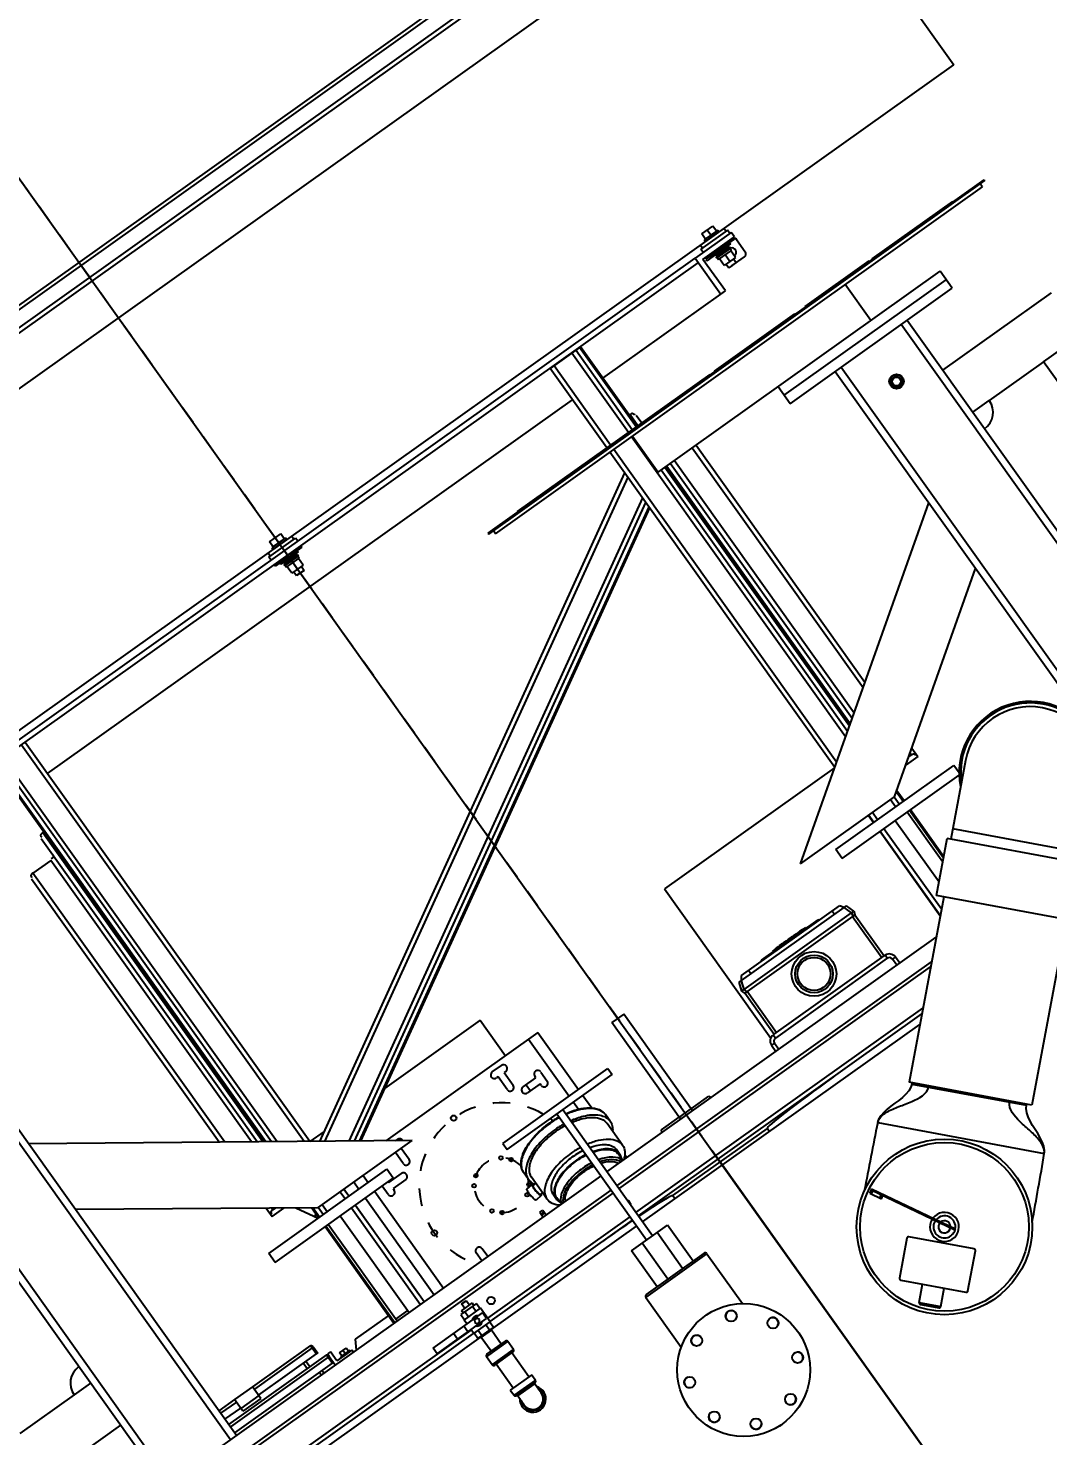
# Model space of a CAD drawing. Header units: feet. Extents: x 2321988 to 2329858, y 6722724 to 6730499.
# Drawn here: x 2326083.97 to 2326089.74, y 6726899.96 to 6726907.93 of the extents above; entities that cross this region are included whole.
import ezdxf

# ---------------------------------------------------------------- set-up
doc = ezdxf.new("R2010")
doc.units = ezdxf.units.FT
doc.header["$MEASUREMENT"] = 0
doc.header["$PDSIZE"] = 5
doc.linetypes.add('Midpoint Site Plan$0$CENTER', pattern=[2, 1.25, -0.25, 0.25, -0.25])
doc.linetypes.add('Midpoint Site Plan$0$HIDDEN', pattern=[0.375, 0.25, -0.125])
doc.layers.add('BESS Dimensions', color=3, linetype='Continuous')
doc.layers.add('C-BESS-EQUIPMENT', color=255, linetype='Continuous')
doc.styles.add('TG_DIMS', font='arial.ttf')
doc.dimstyles.new('TG-PROPOSED-ANNO', dxfattribs={"dimtxt": 0.1, "dimasz": 0.1, "dimexe": 0.05, "dimexo": 0.05, "dimgap": 0.02, "dimtad": 0, "dimtih": 1, "dimtoh": 1, "dimdsep": 46, "dimtxsty": 'TG_DIMS', "dimcen": 0, "dimclrd": 256, "dimclre": 256, "dimclrt": 256, "dimaunit": 1, "dimadec": 6, "dimazin": 2, "dimtfac": 1, "dimtofl": 0, "dimtmove": 1, "dimatfit": 3, "dimfxl": 1, "dimtolj": 1, "dimtzin": 0, "dimarcsym": 0})

# ---------------------------------------------------------------- blocks, each defined once
blk = doc.blocks.new('Midpoint Site Plan$0$A$Cc1a3344c')
at = {"linetype": 'Continuous'}
for p, q in [((-4413.2, -1425.6), (-4413.2, 1425.6)), ((-4413.2, 1425.6), (-3822.5, 1425.6)), ((-4387.8, -1425.6), (-4387.8, 1425.6)), ((-4380.5, -1425.6), (-4380.5, 1425.6)), ((-4302.4, -1425.6), (-4302.4, 1425.6)), ((-3822.5, -1425.6), (-3822.5, 1425.6)), ((-3630.5, 303.5), (-3630.5, 1353.5)), ((-3630.5, 1353.5), (-3628.5, 1353.5)), ((-3630.5, 1348.5), (-3628.5, 1348.5)), ((-3628.5, 303.5), (-3628.5, 1353.5)), ((-3622.2, 1343.5), (-3628.5, 1343.5)), ((-3622.2, 313.5), (-3622.2, 1343.5)), ((-3404.4, 1104.7), (-3404.4, 1334.7)), ((-3315.5, 1254.7), (-3315.5, 1334.7)), ((-3631.5, 1116.8), (-3631.5, 1287.5)), ((-3630.5, 1287.5), (-3631.5, 1287.5)), ((-3630.5, 1285.6), (-3631.5, 1285.6)), ((-3630.5, 1269.8), (-3631.5, 1269.8)), ((-3315.5, 1254.7), (-3315.5, 1139.7)), ((-2824.4, 1254.7), (-3315.5, 1254.7)), ((-3630.5, 1229), (-3631.5, 1229)), ((-3546, 603.5), (-3546, 1200)), ((-3510, 1200), (-3546, 1200)), ((-3528, 857), (-3528, 1200)), ((-3510, 857), (-3510, 1200)), ((-3630.5, 1189), (-3631.5, 1189)), ((-3630.5, 1188.1), (-3631.5, 1188.1)), ((-3630.5, 1178), (-3631.5, 1178)), ((-3630.5, 1173.8), (-3631.5, 1173.8)), ((-3630.5, 1155.9), (-3631.5, 1155.9)), ((-3630.5, 1116.8), (-3631.5, 1116.8)), ((-3315.5, 1104.7), (-3315.5, 1139.7)), ((-3631.5, 975.1), (-3631.5, 1110.9)), ((-3630.5, 1110.9), (-3631.5, 1110.9)), ((-2669.5, 1104.7), (-3510, 1104.7)), ((-3630.5, 1081), (-3631.5, 1081)), ((-2669.5, 1092), (-3510, 1092)), ((-3546, 1053.5), (-3622.2, 1053.5)), ((-3630.5, 980.7), (-3631.5, 980.7)), ((-3630.5, 979.1), (-3631.5, 979.1)), ((-3630.5, 975.1), (-3631.5, 975.1)), ((-3631.5, 783.4), (-3631.5, 953.6)), ((-3630.5, 953.6), (-3631.5, 953.6)), ((-2634.5, 965), (-3510, 965)), ((-2634.5, 952.3), (-3510, 952.3)), ((-2853.6, 411), (-3232.6, 952.3)), ((-2853.6, 610.3), (-3093.1, 952.3)), ((-3836.8, 902.7), (-3836.8, 926.2)), ((-3826.3, 926.2), (-3836.8, 926.2)), ((-3826.3, 928.9), (-3826.3, 899.9)), ((-3826.3, 928.9), (-3823.2, 928.9)), ((-3823.2, 928.9), (-3823.2, 899.9)), ((-3823.2, 922.3), (-3822.5, 922.3)), ((-3816.2, 939.4), (-3822.5, 939.4)), ((-3816.2, 942.7), (-3816.2, 886.2)), ((-3809.5, 942.7), (-3816.2, 942.7)), ((-3809.5, 945.6), (-3809.5, 869.4)), ((-3800, 945.6), (-3809.5, 945.6)), ((-3800, 878.9), (-3800, 945.6)), ((-3797.2, 942.7), (-3800, 942.7)), ((-3797.2, 946.2), (-3797.2, 944.7)), ((-3797.2, 946.2), (-3794.2, 946.2)), ((-3797.2, 942.7), (-3797.2, 886.2)), ((-3797.2, 922.3), (-3797.1, 922.3)), ((-3797.1, 932.9), (-3797.1, 895.9)), ((-3797.1, 932.9), (-3794.1, 932.9)), ((-3794.2, 946.2), (-3794.2, 945.6)), ((-3794.1, 932.9), (-3794.1, 895.9)), ((-3794.1, 922.3), (-3791.2, 922.3)), ((-3768, 945.6), (-3794, 945.6)), ((-3791.2, 928.9), (-3791.2, 899.9)), ((-3791.2, 928.9), (-3788.2, 928.9)), ((-3788.2, 928.9), (-3788.2, 899.9)), ((-3788.2, 927.9), (-3784.2, 927.9)), ((-3784.2, 900.9), (-3784.2, 927.9)), ((-3770.2, 926.4), (-3784.2, 926.4)), ((-3770.2, 926.4), (-3770.2, 902.4)), ((-3770.2, 922.3), (-3762.3, 922.3)), ((-3762.3, 922.3), (-3762.3, 906.5)), ((-3762, 913.6), (-3762, 939.6)), ((-3826.3, 914.4), (-3836.8, 914.4)), ((-3826.3, 902.7), (-3836.8, 902.7)), ((-3826.3, 899.9), (-3823.2, 899.9)), ((-3823.2, 906.5), (-3822.5, 906.5)), ((-3797.2, 906.5), (-3797.1, 906.5)), ((-3794.1, 906.5), (-3791.2, 906.5)), ((-3791.2, 899.9), (-3788.2, 899.9)), ((-3788.2, 900.9), (-3784.2, 900.9)), ((-3770.2, 914.4), (-3784.2, 914.4)), ((-3770.2, 902.4), (-3784.2, 902.4)), ((-3770.2, 906.5), (-3762.3, 906.5)), ((-3630.5, 902.9), (-3631.5, 902.9)), ((-3816.2, 889.4), (-3822.5, 889.4)), ((-3809.5, 886.2), (-3816.2, 886.2)), ((-3797.2, 886.2), (-3800, 886.2)), ((-3733.3, 878.9), (-3800, 878.9)), ((-3797.2, 886.2), (-3797.2, 882.7)), ((-3797.2, 882.7), (-3794.2, 882.7)), ((-3797.1, 895.9), (-3794.1, 895.9)), ((-3794.2, 895.9), (-3794.2, 882.7)), ((-3733.3, 869.4), (-3733.3, 878.9)), ((-3809.5, 869.4), (-3733.3, 869.4)), ((-3809.5, -869), (-3809.5, 869)), ((-3809.5, 869), (-3733.3, 869)), ((-3800, -869), (-3800, 869)), ((-3733.3, 619.4), (-3733.3, 869)), ((-3630.5, 867.6), (-3631.5, 867.6)), ((-3510, 857), (-3546, 857)), ((-3630.5, 831.5), (-3631.5, 831.5)), ((-2587, 817.6), (-2750.5, 659.8)), ((-2569.9, 809.1), (-2742.6, 642.4)), ((-3630.5, 783.4), (-3631.5, 783.4)), ((-3631.5, 366.5), (-3631.5, 773.8)), ((-3630.5, 773.8), (-3631.5, 773.8)), ((-3630.5, 747.5), (-3631.5, 747.5)), ((-2833.8, 746.1), (-2738, 646.8)), ((-2500.5, 737.2), (-2673.1, 570.4)), ((-2509.4, 728.5), (-2283.6, 494.8)), ((-2838.6, 475), (-2838.6, 725)), ((-2822.8, 725), (-2838.6, 725)), ((-2819.5, 475), (-2819.5, 722.6)), ((-3546, 683.4), (-3044.3, 683.4)), ((-2904.8, 683.4), (-2887, 683.4)), ((-2887, 683.4), (-2887, 658.1)), ((-3546, 675.4), (-3038.7, 675.4)), ((-2899.2, 675.4), (-2895.7, 675.4)), ((-2895.7, 670.4), (-2895.7, 675.4)), ((-3630.5, 647.2), (-3631.5, 647.2)), ((-3630.5, 645.6), (-3631.5, 645.6)), ((-3630.5, 644.3), (-3631.5, 644.3)), ((-3546, 637.4), (-3012.1, 637.4)), ((-2673.1, 570.4), (-2742.6, 642.4)), ((-3799.5, 619.4), (-3799.5, 555.4)), ((-3631.5, 619.4), (-3799.5, 619.4)), ((-3631.5, 617.4), (-3799.5, 617.4)), ((-3631.5, 609.4), (-3799.5, 609.4)), ((-3655, 619.4), (-3655, 621.4)), ((-3655, 621.4), (-3631.5, 621.4)), ((-3648, 629.4), (-3631.5, 629.4)), ((-3630.5, 619.9), (-3631.5, 619.9)), ((-3546, 629.4), (-3006.5, 629.4)), ((-3546, 621.4), (-3000.9, 621.4)), ((-2999.5, 619.4), (-3546, 619.4)), ((-2998.1, 617.4), (-3546, 617.4)), ((-2992.5, 609.4), (-3546, 609.4)), ((-2838.6, 619.4), (-2859.9, 619.4)), ((-2838.6, 617.4), (-2858.5, 617.4)), ((-2853.6, 411), (-2853.6, 610.3)), ((-2838.6, 609.4), (-2853.6, 609.4)), ((-2720.4, 619.4), (-2819.5, 619.4)), ((-2718.5, 617.4), (-2819.5, 617.4)), ((-2713.9, 612.7), (-2819.5, 612.7)), ((-3631.5, 601.4), (-3799.5, 601.4)), ((-3622.2, 603.5), (-3546, 603.5)), ((-2986.9, 601.4), (-3622.2, 601.4)), ((-2838.6, 601.4), (-2853.6, 601.4)), ((-2689.4, 587.3), (-2819.5, 587.3)), ((-3631.5, 563.4), (-3799.5, 563.4)), ((-3630.5, 574.6), (-3631.5, 574.6)), ((-2960.3, 563.4), (-3622.2, 563.4)), ((-2838.6, 563.4), (-2853.6, 563.4)), ((-2649.1, 563.4), (-2819.5, 563.4)), ((-2664.2, 579.1), (-2438.4, 345.3)), ((-3631.5, 555.4), (-3799.5, 555.4)), ((-3733.3, -555.4), (-3733.3, 555.4)), ((-2954.7, 555.4), (-3622.2, 555.4)), ((-3578.5, 555.4), (-2945.1, -541.7)), ((-3569.2, 555.4), (-2940, -534.5)), ((-3525.4, 555.4), (-2916, -500.1)), ((-3516.1, 555.4), (-2910.9, -492.9)), ((-3506.9, 555.4), (-2905.8, -485.7)), ((-3504.6, 555.4), (-2904.6, -483.9)), ((-2954.5, 555), (-2954.5, 195)), ((-2838.6, 555.4), (-2853.6, 555.4)), ((-2853.6, 555), (-2838.6, 555)), ((-2641.3, 555.4), (-2819.5, 555.4)), ((-2819.5, 555), (-2641, 555)), ((-3630.5, 526.5), (-3631.5, 526.5)), ((-2615, -168.7), (-2615, 528.1)), ((-3630.5, 498.9), (-3631.5, 498.9)), ((-2585, -168.7), (-2585, 497)), ((-2579, -168.7), (-2579, 490.8)), ((-2283.6, 494.8), (-2438.4, 345.3)), ((-2433.3, 347), (-2288.8, 486.6)), ((-2288.8, 486.6), (-2290.4, 488.2)), ((-3630.5, 474), (-3631.5, 474)), ((-2819.5, 475), (-2838.6, 475)), ((-2413.2, 260.6), (-2203.1, 463.4)), ((-2310, 466.2), (-2311.6, 467.8)), ((-3630.5, 458.2), (-3631.5, 458.2)), ((-2733.7, 438.5), (-2748.7, 433.5)), ((-2733.7, 201.5), (-2733.7, 438.5)), ((-2733.7, 438.5), (-2727.6, 436.5)), ((-2640.7, 438.4), (-2640.7, 436.4)), ((-2634.3, 438.4), (-2640.7, 438.4)), ((-2634.3, 438.4), (-2634.3, 201.6)), ((-2628, 444.8), (-2628, 451.1)), ((-2615, 451.1), (-2628, 451.1)), ((-2615, 444.8), (-2628, 444.8)), ((-2528.5, -168.7), (-2528.5, 438.5)), ((-3630.5, 417.4), (-3631.5, 417.4)), ((-2748.7, 428.5), (-2755.7, 423.5)), ((-2755.7, 216.5), (-2755.7, 423.5)), ((-2733.7, 433.8), (-2748.7, 428.8)), ((-2748.7, 206.5), (-2748.7, 433.5)), ((-2733.7, 433.8), (-2727.6, 431.8)), ((-2727.7, 436.5), (-2640.7, 436.5)), ((-2727.7, 431.5), (-2727.7, 208.5)), ((-2727.7, 431.5), (-2640.7, 431.5)), ((-2640.7, 203.6), (-2640.7, 436.4)), ((-2521.5, -168.7), (-2521.5, 431.3)), ((-2508.8, -168.7), (-2508.8, 418.1)), ((-2748.7, 408.5), (-2755.7, 408.5)), ((-3630.5, 380.8), (-3631.5, 380.8)), ((-3630.5, 377.4), (-3631.5, 377.4)), ((-3630.5, 376.5), (-3631.5, 376.5)), ((-3630.5, 366.5), (-3631.5, 366.5)), ((-2755.7, 381.5), (-2757.2, 380)), ((-2757.2, 260), (-2757.2, 380)), ((-2412.2, 367.5), (-2413.8, 369.1)), ((-2759.7, 342.9), (-2759.7, 349.1)), ((-2758.7, 349.1), (-2759.7, 349.1)), ((-2758.7, 348.1), (-2759.7, 348.1)), ((-2758.7, 345.4), (-2759.7, 345.4)), ((-2758.7, 342.9), (-2759.7, 342.9)), ((-2759.7, 342.2), (-2759.7, 342.8)), ((-2758.7, 342.8), (-2759.7, 342.8)), ((-2758.7, 342.2), (-2759.7, 342.2)), ((-2759.7, 338.3), (-2759.7, 340.9)), ((-2758.7, 340.9), (-2759.7, 340.9)), ((-2758.7, 285), (-2758.7, 355)), ((-2757.2, 355), (-2758.7, 355)), ((-2434.9, 348.7), (-2433.3, 347)), ((-2758.7, 338.3), (-2759.7, 338.3)), ((-2759.7, 329.6), (-2759.7, 336.2)), ((-2758.7, 336.2), (-2759.7, 336.2)), ((-2758.7, 329.7), (-2759.7, 329.7)), ((-2758.7, 329.6), (-2759.7, 329.6)), ((-2759.7, 317.2), (-2759.7, 328.1)), ((-2758.7, 328.1), (-2759.7, 328.1)), ((-2758.7, 324.8), (-2759.7, 324.8)), ((-2758.7, 322.6), (-2759.7, 322.6)), ((-2758.7, 320.3), (-2759.7, 320.3)), ((-2758.7, 317.2), (-2759.7, 317.2)), ((-3630.5, 308.5), (-3628.5, 308.5)), ((-3630.5, 303.5), (-3628.5, 303.5)), ((-3622.2, 313.5), (-3628.5, 313.5)), ((-2759.7, 308.5), (-2759.7, 315.1)), ((-2758.7, 315.1), (-2759.7, 315.1)), ((-2758.7, 308.6), (-2759.7, 308.6)), ((-2758.7, 308.5), (-2759.7, 308.5)), ((-2759.7, 299.2), (-2759.7, 307)), ((-2758.7, 307), (-2759.7, 307)), ((-2758.7, 304.1), (-2759.7, 304.1)), ((-2758.7, 301), (-2759.7, 301)), ((-2758.7, 299.2), (-2759.7, 299.2)), ((-2759.7, 290.9), (-2759.7, 297.8)), ((-2758.7, 297.8), (-2759.7, 297.8)), ((-2758.7, 296.7), (-2759.7, 296.7)), ((-2758.7, 294.1), (-2759.7, 294.1)), ((-2758.7, 291.6), (-2759.7, 291.6)), ((-2758.7, 291.5), (-2759.7, 291.5)), ((-2758.7, 290.9), (-2759.7, 290.9)), ((-2757.2, 285), (-2758.7, 285)), ((-2139.5, 269.5), (-2221.6, 190.3)), ((-2086.7, 219), (-2135.3, 269.4)), ((-2755.7, 258.5), (-2757.2, 260)), ((-2326.2, 185.8), (-2186.2, 263.3)), ((-2325.2, 184), (-2185.3, 261.6)), ((-2190.1, 258.9), (-2191.1, 260.7)), ((-2185.3, 261.6), (-2186.2, 263.3)), ((-2748.7, 231.5), (-2755.7, 231.5)), ((-2954.5, 195), (-2638.7, 195)), ((-2748.7, 211.5), (-2755.7, 216.5)), ((-2733.7, 206.2), (-2748.7, 211.2)), ((-2733.7, 201.5), (-2748.7, 206.5)), ((-2727.6, 208.2), (-2733.7, 206.2)), ((-2727.6, 203.5), (-2733.7, 201.5)), ((-2640.7, 208.5), (-2727.7, 208.5)), ((-2640.7, 203.5), (-2727.7, 203.5)), ((-2640.7, 203.6), (-2640.7, 201.6)), ((-2634.3, 201.6), (-2640.7, 201.6)), ((-2628, 195.2), (-2628, 188.9)), ((-2628, 195.2), (-2615, 195.2)), ((-2302.6, 189.7), (-2305.5, 194.9)), ((-2168.8, 135.6), (-2086.8, 214.8)), ((-2628, 188.9), (-2615, 188.9)), ((-2325.2, 184), (-2326.2, 185.8)), ((-2321.9, 179), (-2324.8, 184.3)), ((-2319.2, 180.5), (-2322.2, 185.7)), ((-2321.9, 179), (-2302.6, 189.7)), ((-2314.3, 190), (-2315.3, 191.8)), ((-2305.2, 188.2), (-2308.2, 193.5)), ((-2221.6, 186), (-2173, 135.7)), ((-2091.9, 165.4), (-2114.1, 188.4)), ((-2119.2, 139), (-2141.4, 162)), ((-2119.2, 139), (-2091.9, 165.4)), ((-2115, 138.9), (-2091.9, 161.1)), ((-2515.5, -100), (-2515.5, 100)), ((-2515.5, 100), (-2508.8, 100)), ((-2619.2, 50), (-2615, 52.4)), ((-2619.2, 12.7), (-2619.2, 50)), ((-3822.5, 25), (-3816.2, 25)), ((-3816.2, -28.2), (-3816.2, 28.2)), ((-3809.5, 28.2), (-3816.2, 28.2)), ((-3797.2, 28.2), (-3800, 28.2)), ((-3797.2, 28.2), (-3797.2, -28.2)), ((-3836.8, -11.8), (-3836.8, 11.8)), ((-3826.3, 11.8), (-3836.8, 11.8)), ((-3826.3, 0), (-3836.8, 0)), ((-3826.3, 14.5), (-3826.3, -14.5)), ((-3826.3, 14.5), (-3823.2, 14.5)), ((-3823.2, 14.5), (-3823.2, -14.5)), ((-3823.2, 7.9), (-3822.5, 7.9)), ((-3797.2, 7.9), (-3797.1, 7.9)), ((-3797.1, 18.5), (-3797.1, -18.5)), ((-3797.1, 18.5), (-3794.1, 18.5)), ((-3794.1, 18.5), (-3794.1, -18.5)), ((-3794.1, 7.9), (-3791.2, 7.9)), ((-3791.2, 14.5), (-3791.2, -14.5)), ((-3791.2, 14.5), (-3788.2, 14.5)), ((-3788.2, 14.5), (-3788.2, -14.5)), ((-3788.2, 13.5), (-3784.2, 13.5)), ((-3784.2, -13.5), (-3784.2, 13.5)), ((-3770.2, 12), (-3784.2, 12)), ((-3770.2, 0), (-3784.2, 0)), ((-3770.2, 12), (-3770.2, -12)), ((-3770.2, 7.9), (-3762.3, 7.9)), ((-3762.3, 7.9), (-3762.3, -7.9)), ((-2819.5, 12.7), (-2819.5, -12.7)), ((-2615, 12.7), (-2819.5, 12.7)), ((-2619.5, 12.7), (-2619.5, -12.7)), ((-1039.5, 0), (-2508.8, 0)), ((-3826.3, -11.8), (-3836.8, -11.8)), ((-3826.3, -14.5), (-3823.2, -14.5)), ((-3823.2, -7.9), (-3822.5, -7.9)), ((-3797.2, -7.9), (-3797.1, -7.9)), ((-3797.1, -18.5), (-3794.1, -18.5)), ((-3794.1, -7.9), (-3791.2, -7.9)), ((-3791.2, -14.5), (-3788.2, -14.5)), ((-3788.2, -13.5), (-3784.2, -13.5)), ((-3770.2, -12), (-3784.2, -12)), ((-3770.2, -7.9), (-3762.3, -7.9)), ((-2615, -12.7), (-2819.5, -12.7)), ((-2619.2, -50), (-2619.2, -12.7)), ((-3822.5, -25), (-3816.2, -25)), ((-3809.5, -28.2), (-3816.2, -28.2)), ((-3797.2, -28.2), (-3800, -28.2)), ((-2758.8, -286.1), (-2758.8, -63.9)), ((-2758.8, -63.9), (-2746.1, -63.9)), ((-2746.1, -286.1), (-2746.1, -63.9)), ((-2615, -52.4), (-2619.2, -50)), ((-2682.7, -113.5), (-2696.6, -113.5)), ((-2636.8, -120), (-2682.7, -120)), ((-2515.5, -100), (-2508.8, -100)), ((-2403.2, -113.7), (-2403.2, -236.3)), ((-2399.8, -239.8), (-2399.8, -110.2)), ((-2399.8, -110.2), (-2294.2, -110.2)), ((-2879.5, -126.1), (-2879.5, -448.1)), ((-2879.5, -126.1), (-2758.8, -126.1)), ((-2746.1, -126.1), (-2719.7, -126.1)), ((-2628.2, -133), (-2636.8, -133)), ((-2615, -135), (-2628.2, -135)), ((-2621.5, -126.1), (-2615, -126.1)), ((-2479.4, -213.1), (-2479.4, -136.9)), ((-2403.2, -136.9), (-2479.4, -136.9)), ((-2879.5, -145.8), (-2758.8, -145.8)), ((-2821.2, -161.7), (-2801.9, -161.7)), ((-2746.1, -145.8), (-2731.2, -145.8)), ((-2479.4, -168.7), (-2746.1, -168.7)), ((-2403.2, -159.2), (-2479.4, -159.2)), ((-2817.9, -174.3), (-2821.2, -174.3)), ((-2817.9, -201.3), (-2817.9, -174.3)), ((-2805.2, -174.3), (-2805.2, -201.3)), ((-2801.9, -174.3), (-2805.2, -174.3)), ((-2479.4, -181.3), (-2746.1, -181.3)), ((-2615, -1240), (-2615, -181.3)), ((-2585, -1210), (-2585, -181.3)), ((-2579, -1210), (-2579, -181.3)), ((-2528.5, -482.5), (-2528.5, -181.3)), ((-2521.5, -482.5), (-2521.5, -181.3)), ((-2508.8, -489.6), (-2508.8, -181.3)), ((-2403.2, -190.8), (-2479.4, -190.8)), ((-2085.5, -175), (-2085, -175)), ((-2085.5, -175.1), (-2085, -175.1)), ((-2085.5, -175.4), (-2085, -175.4)), ((-2085.5, -175.9), (-2085, -175.9)), ((-2085.5, -176.4), (-2085, -176.4)), ((-2085.5, -177), (-2085, -177)), ((-2085.5, -178.1), (-2085.5, -179.9)), ((-2085.5, -178.1), (-2085, -178.1)), ((-2085.5, -178.8), (-2085, -178.8)), ((-2085.5, -179.2), (-2085, -179.2)), ((-2085.5, -179.8), (-2085, -179.8)), ((-2085.5, -179.9), (-2085, -179.9)), ((-2085, -175), (-2085, -179.9)), ((-2954.5, -195), (-2954.5, -397.3)), ((-2954.5, -195), (-2879.5, -195)), ((-2869.9, -229.7), (-2869.9, -210.3)), ((-2857.2, -210.3), (-2857.2, -213.7)), ((-2857.2, -213.7), (-2830.2, -213.7)), ((-2817.9, -195), (-2805.2, -195)), ((-2403.2, -213.1), (-2479.4, -213.1)), ((-2857.2, -226.3), (-2857.2, -229.7)), ((-2830.2, -226.3), (-2857.2, -226.3)), ((-2399.8, -239.8), (-2294.2, -239.8)), ((-2615, -265), (-2628.2, -265)), ((-2758.8, -286.1), (-2746.1, -286.1)), ((-2682.7, -286.5), (-2696.6, -286.5)), ((-2636.8, -280), (-2682.7, -280)), ((-2672, -286.8), (-2671, -298.6)), ((-2670.1, -280), (-2669.6, -286.6)), ((-2650.1, -280), (-2649.6, -284.8)), ((-2647.1, -284.6), (-2646.1, -296.4)), ((-2628.2, -267), (-2636.8, -267)), ((-2625.1, -303.2), (-2625.1, -296.8)), ((-2625.1, -296.8), (-2615, -296.8)), ((-2625.1, -303.2), (-2615, -303.2)), ((-2621.2, -303.2), (-2621.2, -296.8)), ((-2619.1, -303.2), (-2619.1, -296.8)), ((-2853.6, -411), (-3232.6, -952.3)), ((-2853.6, -610.3), (-2853.6, -411)), ((-2869.9, -434.3), (-2869.9, -430.3)), ((-2853.6, -433.7), (-2830.2, -433.7)), ((-2615, -420.7), (-2631.6, -420.7)), ((-2615, -433.3), (-2631.6, -433.3)), ((-2830.2, -446.3), (-2853.6, -446.3)), ((-2817.9, -485.7), (-2817.9, -458.7)), ((-2805.2, -458.7), (-2805.2, -485.7)), ((-2838.6, -725), (-2838.6, -475)), ((-2819.5, -475), (-2838.6, -475)), ((-2819.5, -725), (-2819.5, -475)), ((-2560.8, -483.5), (-2560.8, -516.5)), ((-2560.8, -483.5), (-2549.7, -483.5)), ((-2549.7, -517.5), (-2549.7, -482.5)), ((-2520.9, -482.5), (-2549.7, -482.5)), ((-2541.3, -589), (-2541.3, -484.1)), ((-2529.3, -484.1), (-2541.3, -484.1)), ((-2529.3, -589), (-2529.3, -484.1)), ((-2520.9, -517.5), (-2520.9, -482.5)), ((-2509.8, -483.5), (-2520.9, -483.5)), ((-2509.8, -516.5), (-2509.8, -483.5)), ((-2478.7, -519.6), (-2478.7, -480.4)), ((-2475.7, -522.6), (-2475.7, -477.4)), ((-2458.7, -477.4), (-2475.7, -477.4)), ((-2458.7, -522.6), (-2458.7, -477.4)), ((-2455.7, -519.6), (-2455.7, -480.4)), ((-2405, -483.3), (-2455.7, -483.3)), ((-2405, -477.4), (-2405, -522.6)), ((-2405, -477.4), (-2394, -477.4)), ((-2394, -477.4), (-2394, -522.6)), ((-2391, -480.4), (-2391, -519.6)), ((-2370, -482.1), (-2391, -482.1)), ((-2389.5, -517.9), (-2389.5, -482.1)), ((-2819.5, -485.7), (-2817.9, -485.7)), ((-2801.9, -498.3), (-2819.5, -498.3)), ((-2805.2, -485.7), (-2801.9, -485.7)), ((-2574.6, -504.8), (-2574.6, -495.2)), ((-2565.1, -495.2), (-2574.6, -495.2)), ((-2565.1, -504.8), (-2574.6, -504.8)), ((-2565.1, -511.5), (-2565.1, -488.5)), ((-2560.8, -489.4), (-2565.1, -488.5)), ((-2560.8, -491.8), (-2549.7, -491.8)), ((-2560.8, -508.2), (-2549.7, -508.2)), ((-2535.3, -495.3), (-2539.4, -497.6)), ((-2539.4, -497.6), (-2539.4, -502.4)), ((-2539.4, -502.4), (-2535.3, -504.7)), ((-2531.2, -497.6), (-2535.3, -495.3)), ((-2535.3, -504.7), (-2531.2, -502.4)), ((-2531.2, -502.4), (-2531.2, -497.6)), ((-2509.8, -491.8), (-2520.9, -491.8)), ((-2509.8, -508.2), (-2520.9, -508.2)), ((-2509.8, -489.6), (-2507.8, -489.6)), ((-2507.9, -510.7), (-2507.9, -489.3)), ((-2507.8, -510.7), (-2507.8, -489.3)), ((-2478.7, -489.3), (-2507.8, -489.3)), ((-2954.5, -525.3), (-2954.5, -555)), ((-2853.6, -514.2), (-2838.6, -514.2)), ((-2853.6, -533.9), (-2838.6, -533.9)), ((-2819.5, -514.2), (-2615, -514.2)), ((-2819.5, -533.9), (-2615, -533.9)), ((-2560.8, -510.6), (-2565.1, -511.5)), ((-2560.8, -516.5), (-2549.7, -516.5)), ((-2541.3, -517.5), (-2549.7, -517.5)), ((-2529.3, -523.6), (-2541.3, -523.6)), ((-2520.9, -517.5), (-2529.3, -517.5)), ((-2528.5, -1210), (-2528.5, -517.5)), ((-2521.5, -1210), (-2521.5, -517.5)), ((-2509.8, -516.5), (-2520.9, -516.5)), ((-2509.8, -510.4), (-2507.8, -510.4)), ((-2508.8, -1210), (-2508.8, -510.4)), ((-2478.7, -510.7), (-2507.8, -510.7)), ((-2458.7, -522.6), (-2475.7, -522.6)), ((-2405, -516.7), (-2455.7, -516.7)), ((-2405, -522.6), (-2394, -522.6)), ((-2370, -517.9), (-2391, -517.9)), ((-2954.7, -555.4), (-3799.5, -555.4)), ((-2853.6, -555), (-2838.6, -555)), ((-2838.6, -555.4), (-2853.6, -555.4)), ((-2819.5, -555), (-2631.2, -555)), ((-2615, -555.4), (-2819.5, -555.4)), ((-2529.3, -545.6), (-2541.3, -545.6)), ((-2960.3, -563.4), (-3799.5, -563.4)), ((-2838.6, -563.4), (-2853.6, -563.4)), ((-2615, -563.4), (-2819.5, -563.4)), ((-2986.9, -601.4), (-3799.5, -601.4)), ((-2838.6, -601.4), (-2853.6, -601.4)), ((-2615, -587.3), (-2819.5, -587.3)), ((-2619.5, -587.3), (-2619.5, -612.7)), ((-2529.3, -589), (-2541.3, -589)), ((-2992.5, -609.4), (-3799.5, -609.4)), ((-2998.1, -617.4), (-3799.5, -617.4)), ((-2999.5, -619.4), (-3799.5, -619.4)), ((-3655, -619.4), (-3655, -621.4)), ((-3000.9, -621.4), (-3655, -621.4)), ((-3006.5, -629.4), (-3648, -629.4)), ((-2853.6, -610.3), (-3093.1, -952.3)), ((-2875.4, -641.4), (-2838.6, -620.2)), ((-2838.6, -619.4), (-2859.9, -619.4)), ((-2838.6, -617.4), (-2858.5, -617.4)), ((-2838.6, -609.4), (-2853.6, -609.4)), ((-2847.1, -619.4), (-2844.6, -623.7)), ((-2615, -612.7), (-2819.5, -612.7)), ((-2615, -617.4), (-2819.5, -617.4)), ((-2615, -619.4), (-2819.5, -619.4)), ((-2631.2, -689.1), (-2631.2, -619.4)), ((-3608.2, -637.4), (-3608.2, -675.4)), ((-3012.1, -637.4), (-3608.2, -637.4)), ((-3038.7, -675.4), (-3608.2, -675.4)), ((-2895.7, -675.4), (-2899.2, -675.4)), ((-2895.7, -670.4), (-2895.7, -675.4)), ((-2887, -683.4), (-2887, -658.1)), ((-3044.3, -683.4), (-3601.3, -683.4)), ((-2904.8, -683.4), (-2887, -683.4)), ((-2615, -698.4), (-2631.2, -689.1)), ((-2819.5, -725), (-2838.6, -725)), ((-2628.1, -725), (-2628.1, -711)), ((-2621.5, -711), (-2628.1, -711)), ((-2621.5, -718), (-2628.1, -718)), ((-2621.5, -725), (-2628.1, -725)), ((-2621.5, -708), (-2621.5, -728)), ((-2621.5, -708), (-2619.5, -708)), ((-2621.5, -728), (-2619.5, -728)), ((-2619.5, -705), (-2619.5, -737)), ((-2615, -705), (-2619.5, -705)), ((-2638.5, -737), (-2638.5, -743)), ((-2619.5, -737), (-2638.5, -737)), ((-2638.5, -743), (-2633.4, -743)), ((-2638.5, -745.5), (-2638.5, -952.3)), ((-2638.5, -745.5), (-2620.5, -745.5)), ((-2636, -745.5), (-2637, -744.5)), ((-2633.3, -745.5), (-2633.4, -743)), ((-2633.2, -745.5), (-2633.2, -743)), ((-2633.2, -743), (-2620.5, -743)), ((-2633.2, -745.5), (-2633.2, -952.3)), ((-2620.5, -743), (-2620.5, -745.5)), ((-2620.5, -743), (-2615, -743)), ((-2620.5, -952.3), (-2620.5, -745.5)), ((-2667.6, -758.5), (-2667.6, -881)), ((-2667.6, -758.5), (-2649.5, -758.5)), ((-2665, -758.5), (-2666, -757.5)), ((-2662.3, -758.5), (-2662.4, -756)), ((-2662.2, -758.5), (-2662.2, -756)), ((-2662.2, -756), (-2649.5, -756)), ((-2662.2, -758.5), (-2662.2, -881)), ((-2649.5, -756), (-2649.5, -758.5)), ((-2649.5, -881), (-2649.5, -758.5)), ((-2620.5, -767.2), (-2615, -767.2)), ((-2620.5, -772.5), (-2615, -772.5)), ((-2649.5, -780.5), (-2638.5, -780.5)), ((-2649.5, -785.8), (-2638.5, -785.8)), ((-2667.6, -881), (-2667.6, -919)), ((-2642.6, -881), (-2667.6, -881)), ((-2648.6, -881), (-2648.6, -919)), ((-2642.6, -881), (-2642.6, -919)), ((-2667.6, -919), (-2667.6, -952.3)), ((-2642.6, -919), (-2667.6, -919)), ((-2662.2, -919), (-2662.2, -952.3)), ((-2649.5, -952.3), (-2649.5, -919)), ((-2615, -952.3), (-3520, -952.3)), ((-2615, -965), (-3520, -965)), ((-2669.5, -1092), (-3520, -1092)), ((-2669.5, -1104.7), (-3520, -1104.7)), ((-2834.4, -1104.7), (-2834.4, -1139.7)), ((-2745.5, -1104.7), (-2745.5, -1334.7)), ((-2834.4, -1139.7), (-2834.4, -1254.7))]:
    blk.add_line(p, q, dxfattribs=at)
at = {"linetype": 'Midpoint Site Plan$0$CENTER'}
for p, q in [((-3836.8, 0), (-4875.9, 0)), ((-3784.2, 0), (-3826.3, 0)), ((-2508.8, 0), (-3770.2, 0))]:
    blk.add_line(p, q, dxfattribs=at)
at = {"linetype": 'Continuous'}
for points in [[(-2203.2, 463.5), (-2207.6, 467), (-2214, 470.2), (-2221.5, 472.4), (-2229.4, 473.7), (-2237.7, 474.4), (-2246.1, 474.9), (-2254.4, 475.4), (-2262.7, 476.2), (-2270.6, 477.5), (-2278, 479.7), (-2284.4, 482.9), (-2288.8, 486.6)], [(-2433.3, 347), (-2429.8, 342.5), (-2426.8, 336), (-2424.9, 328.5), (-2423.9, 320.5), (-2423.4, 312.3), (-2423.2, 303.9), (-2423, 295.5), (-2422.5, 287.2), (-2421.5, 279.2), (-2419.6, 271.7), (-2416.6, 265.1), (-2413.3, 260.7)]]:
    blk.add_lwpolyline(points, dxfattribs=at)
for centre, radius in [((-3435, 1028.5), 12.5), ((-3435, 1028.5), 11.5), ((-3435, 1028.5), 8.42), ((-3435, 1028.5), 7.42), ((-2200, 250), 151.4), ((-2200, 250), 145.4), ((-2685.7, 320), 38.5), ((-2685.7, 320), 32.5), ((-2685.7, 320), 28.5), ((-2200, -175), 114.5), ((-2236.5, -86.8), 9.53), ((-2163.5, -86.8), 9.53), ((-2288.2, -138.5), 9.53), ((-2111.8, -138.5), 9.53), ((-2288.2, -211.5), 9.53), ((-2111.8, -211.5), 9.53), ((-2236.5, -263.2), 9.53), ((-2163.5, -263.2), 9.53), ((-2728, -291), 3.17), ((-2675, -291), 3.17), ((-2740.5, -303.5), 3.17), ((-2662.5, -303.5), 3.17), ((-2843.5, -330), 4.76), ((-2740.5, -356.5), 3.17), ((-2662.5, -356.5), 3.17), ((-2728, -369), 3.17), ((-2675, -369), 3.17), ((-2550, -460.1), 6.5), ((-2701.5, -472), 4.76)]:
    blk.add_circle(centre, radius, dxfattribs=at)
at = {"linetype": 'Midpoint Site Plan$0$HIDDEN'}
blk.add_circle((-3435, 1028.5), 8.34, dxfattribs=at)
at = {"linetype": 'Continuous'}
for centre, radius, start, end in [((-3315.5, 1104.7), 35, 0, 90), ((-2752.1, 825), 122.7, 90, 246.1025), ((-3794, 939.6), 6, 90, 149.4188), ((-3781, 926.6), 7.5, 358.4659, 163.3019), ((-3768, 939.6), 6, 0, 90), ((-2752.1, 825), 120, 25.3442, 242.6558), ((-2752.1, 825), 113.6, 44, 224), ((-3768, 913.6), 6, 343.2043, 0), ((-7840.7, -5164.6), 7966, 44.08475, 44.95184), ((-2628, 438.4), 12.7, 90, 180), ((-2628, 438.4), 6.35, 90, 180), ((-2200, 250), 25, 202.086, 197.4196), ((-2200, 250), 19, 44.2719, 193.6513), ((-2137.5, 267.3), 3, 44, 134), ((3408.2, 5698.3), 7966, 223.04816, 223.91525), ((-2200, 250), 19, 199.89, 40.9776), ((-2200, 250), 10.5, 57.4949, 180.5098), ((-2200, 250), 10.5, 192.3652, 45.6789), ((-2088.8, 216.9), 3, 314, 44), ((-2628, 201.6), 12.7, 180, 270), ((-2628, 201.6), 6.35, 180, 270), ((-2219.5, 188.1), 3, 134, 224), ((-2094, 163.3), 3, 314, 44), ((-2170.8, 137.8), 3, 224, 314), ((-2117, 141.1), 3, 224, 314), ((-2236.5, -87), 9.53, 31.1144, 193.7569), ((-2163.5, -87), 9.53, 346.2431, 148.8856), ((-2696.6, -135.2), 21.7, 90.0099, 96.5183), ((-2399.8, -113.7), 3.43, 90, 180), ((-2288, -138.5), 9.53, 76.2431, 238.8856), ((-2112, -138.5), 9.53, 301.1144, 103.7569), ((-2821.2, -168), 6.35, 90, 270), ((-2801.9, -168), 6.35, 270, 90), ((-2549.7, -193.9), 89.8, 163.5143, 163.6466), ((-2550, -173.2), 6.52, 127.201, 135.6857), ((-2550, -173.1), 6.49, 121.5538, 127.2052), ((-2550, -173.2), 6.52, 110.0322, 121.534), ((-2550, -173.1), 6.47, 105.8218, 110.0219), ((-2550, -173.2), 6.54, 90.0471, 105.7919), ((-2550, -173.2), 6.54, 74.2081, 89.9529), ((-2550, -173.1), 6.47, 69.9781, 74.1782), ((-2550, -173.2), 6.52, 58.466, 69.9678), ((-2550, -173.1), 6.49, 52.7948, 58.4462), ((-2550, -173.2), 6.52, 44.3143, 52.799), ((-2572.8, -199.9), 168.1, 173.6545, 180.0261), ((-2569.8, -199.9), 170.1, 173.7243, 180.0258), ((-2555.9, -199.9), 170.1, 173.7243, 180.0258), ((-2565.9, -199.9), 156.8, 173.1952, 180.0327), ((-2520, -199.9), 156.8, 173.1952, 180.0327), ((-2863.5, -210.3), 6.35, 0, 180), ((-2830.2, -220), 6.35, 270, 90), ((-2811.5, -201.3), 6.35, 180, 0), ((-2288, -211.5), 9.53, 121.1144, 283.7569), ((-2112, -211.5), 9.53, 256.2431, 58.8856), ((-2863.5, -229.7), 6.35, 180, 0), ((-2399.8, -236.3), 3.43, 180, 270), ((-2236.5, -263), 9.53, 166.2431, 328.8856), ((-2163.5, -263), 9.53, 211.1144, 13.7569), ((-2696.6, -264.8), 21.7, 263.484, 269.9901), ((-2705, -375), 39, 148.2681, 156.7426), ((-2705, -375), 44.5, 20.4355, 26.6318), ((-2705, -375), 46, 20.0302, 26.8868), ((-2863.5, -430.3), 6.35, 82.8289, 180), ((-2830.2, -440), 6.35, 270, 90), ((-2631.6, -427), 6.35, 90, 270), ((-2811.5, -458.7), 6.35, 0, 180), ((-2475.7, -480.4), 3, 90, 180), ((-2458.7, -480.4), 3, 0, 90), ((-2394, -480.4), 3, 0, 90), ((-2370, -500), 22.6, 232.3379, 127.6621), ((-2370, -500), 19.6, 245.7217, 114.2783), ((-2370, -500), 17.9, 270, 90), ((-2801.9, -492), 6.35, 270, 90), ((-2535.3, -500), 8.75, 133.2918, 226.7082), ((-2535.3, -500), 8.75, 313.2918, 46.7082), ((-2475.7, -519.6), 3, 180, 270), ((-2458.7, -519.6), 3, 270, 0), ((-2394, -519.6), 3, 270, 0), ((-2633.2, -748.3), 5.32, 90, 148.31), ((-2662.2, -761.3), 5.32, 90, 148.31), ((-2834.4, -1104.7), 35, 180, 270)]:
    blk.add_arc(centre, radius, start, end, dxfattribs=at)
at = {"linetype": 'Midpoint Site Plan$0$CENTER'}
for radius, start, end in [(142, 106.0252, 108.2967), (142, 113.787, 307.5525), (47.2, 98.3826, 40.0625), (47.2, 50.33, 67.3331)]:
    blk.add_arc((-2701.5, -330), radius, start, end, dxfattribs=at)
at = {"linetype": 'Continuous'}
for centre, major_axis, ratio, start_param, end_param in [((-2712.7, 431.5), (15, 0), 0.333333, 3.091509, 3.141593), ((-2515.5, 244.2), (0, 144.2), 0.041622, -4.712389, -3.141593), ((-2712.7, 208.5), (15, 0), 0.333333, -3.141593, -3.091509), ((-2515.5, -244.2), (0, 144.2), 0.041622, 0, 1.019515), ((-2515.5, -244.2), (0, 144.2), 0.041622, 1.120002, 1.570796)]:
    blk.add_ellipse(centre, major_axis=major_axis, ratio=ratio, start_param=start_param, end_param=end_param, dxfattribs=at)
for points, knots in [([(-2895.7, 675.4), (-2895.7, 677.2), (-2896.1, 681.2), (-2891.5, 681.9), (-2890.5, 681)], [0, 0, 0, 0, 0.575817, 1, 1, 1, 1]), ([(-3655, 621.4), (-3655, 623.2), (-3655.4, 627.2), (-3650.7, 627.9), (-3649.8, 627)], [0, 0, 0, 0, 0.575817, 1, 1, 1, 1]), ([(-2203.1, 463.4), (-2208.7, 469), (-2226.3, 471.1), (-2249.2, 466.4), (-2275.8, 460.2), (-2301.3, 457.1), (-2310, 466.2)], [0, 0, 0, 0, 0.216977, 0.428888, 0.653459, 1, 1, 1, 1]), ([(-2727.6, 431.8), (-2727.5, 432.8), (-2727.5, 434.1), (-2727.2, 436.3), (-2727.6, 436.5)], [0, 0, 0, 0, 0.6836, 1, 1, 1, 1]), ([(-2413.2, 260.6), (-2418.6, 266.3), (-2420.1, 284), (-2414.5, 306.8), (-2407.5, 333.1), (-2403.5, 358.4), (-2412.2, 367.5)], [0, 0, 0, 0, 0.216977, 0.428888, 0.653459, 1, 1, 1, 1]), ([(-2727.6, 203.5), (-2727.2, 203.7), (-2727.5, 205.9), (-2727.5, 207.2), (-2727.6, 208.2)], [0, 0, 0, 0, 0.307774, 1, 1, 1, 1]), ([(-2737.9, -168.6), (-2736.4, -161.1), (-2732.5, -147.1), (-2723.3, -129.3), (-2711.5, -116.9), (-2701.3, -113.5), (-2696.6, -113.5)], [0, 0, 0, 0, 0.31457, 0.585952, 0.80964, 1, 1, 1, 1]), ([(-2736.9, -168.6), (-2735.5, -161.3), (-2731.8, -147.9), (-2723.3, -130.6), (-2712.6, -118.3), (-2703.4, -114.1), (-2699.1, -113.6)], [0, 0, 0, 0, 0.316347, 0.590378, 0.81515, 1, 1, 1, 1]), ([(-2723, -168.6), (-2722.3, -164.7), (-2720.5, -157.1), (-2716.4, -144.9), (-2710.6, -132.8), (-2702.4, -122.2), (-2693.1, -115.2), (-2686, -113.5), (-2682.7, -113.5)], [0, 0, 0, 0, 0.16465, 0.319767, 0.530257, 0.71126, 0.86454, 1, 1, 1, 1]), ([(-2719.5, -168.6), (-2718.1, -161.9), (-2714.5, -149.5), (-2706.1, -133.7), (-2695.6, -122.9), (-2686.7, -120), (-2682.7, -120)], [0, 0, 0, 0, 0.319522, 0.593115, 0.815321, 1, 1, 1, 1]), ([(-2682.7, -113.5), (-2679.9, -113.5), (-2673.9, -114.7), (-2668.8, -117.9), (-2666.4, -119.9)], [0, 0, 0, 0, 0.47596, 1, 1, 1, 1]), ([(-2673.6, -168.6), (-2672.2, -161.9), (-2668.6, -149.5), (-2660.2, -133.7), (-2649.7, -122.9), (-2640.8, -120), (-2636.8, -120)], [0, 0, 0, 0, 0.319522, 0.593115, 0.815321, 1, 1, 1, 1]), ([(-2636.8, -120), (-2632.9, -120), (-2624.1, -122.8), (-2617.9, -129.2), (-2615, -133)], [0, 0, 0, 0, 0.454579, 1, 1, 1, 1]), ([(-2666.4, -168.6), (-2665.1, -163.6), (-2661.9, -154.4), (-2655.1, -142.9), (-2646.7, -135.1), (-2639.9, -133), (-2636.8, -133)], [0, 0, 0, 0, 0.317244, 0.588478, 0.811221, 1, 1, 1, 1]), ([(-2654.6, -158.8), (-2653.1, -155.1), (-2649.9, -148.3), (-2643.6, -139.9), (-2636.3, -134.4), (-2630.8, -133), (-2628.2, -133)], [0, 0, 0, 0, 0.309924, 0.576271, 0.801429, 1, 1, 1, 1]), ([(-2653.9, -160.3), (-2652.5, -156.7), (-2649.4, -150), (-2643.2, -141.7), (-2636.1, -136.3), (-2630.7, -135), (-2628.2, -135)], [0, 0, 0, 0, 0.310199, 0.576694, 0.801753, 1, 1, 1, 1]), ([(-2615, -135.3), (-2620.9, -136.5), (-2629.2, -143.8), (-2636.1, -156.3), (-2639, -164.3), (-2640.2, -168.6)], [0, 0, 0, 0, 0.415771, 0.687831, 1, 1, 1, 1]), ([(-2615, -139.1), (-2619.9, -141), (-2629.2, -150.2), (-2633.8, -161.7), (-2635.8, -168.4)], [0, 0, 0, 0, 0.427453, 1, 1, 1, 1]), ([(-2633.2, -168.6), (-2631.4, -162.9), (-2627.1, -153.2), (-2619.2, -145.5), (-2615, -143.7)], [0, 0, 0, 0, 0.568406, 1, 1, 1, 1]), ([(-2628.2, -133), (-2627.5, -133), (-2624.8, -133.2), (-2622.1, -134), (-2620.2, -134.9)], [0, 0, 0, 0, 0.244434, 1, 1, 1, 1]), ([(-2657.8, -168.6), (-2657.5, -167.8), (-2656.6, -164.5), (-2655.5, -161.2), (-2654.6, -158.8)], [0, 0, 0, 0, 0.257082, 1, 1, 1, 1]), ([(-2656.6, -168.6), (-2656.4, -167.9), (-2655.6, -165.1), (-2654.7, -162.3), (-2653.9, -160.3)], [0, 0, 0, 0, 0.256285, 1, 1, 1, 1]), ([(-2670.3, -200), (-2670.3, -198.4), (-2670.2, -192.2), (-2669.7, -185.9), (-2669, -181.3)], [0, 0, 0, 0, 0.252405, 1, 1, 1, 1]), ([(-2661.7, -200), (-2661.7, -198.4), (-2661.6, -192.2), (-2661, -185.9), (-2660.4, -181.3)], [0, 0, 0, 0, 0.252405, 1, 1, 1, 1]), ([(-2653.9, -239.7), (-2657.3, -230.8), (-2661.3, -211.2), (-2660.8, -191.4), (-2659.3, -181.3)], [0, 0, 0, 0, 0.48367, 1, 1, 1, 1]), ([(-2642.9, -181.3), (-2644.3, -190.7), (-2644.9, -209.3), (-2640.9, -231.5), (-2634.6, -246.8), (-2627.9, -257.6), (-2620.3, -263.6), (-2615, -264.7)], [0, 0, 0, 0, 0.302434, 0.590276, 0.716823, 0.827335, 1, 1, 1, 1]), ([(-2638.7, -181.3), (-2640, -189.7), (-2640.8, -206.6), (-2638.2, -223.2), (-2635.9, -231.1)], [0, 0, 0, 0, 0.508612, 1, 1, 1, 1]), ([(-2615, -256.3), (-2619.5, -254.4), (-2625.5, -248.2), (-2630.9, -238.1), (-2635.8, -224.4), (-2638.6, -205.2), (-2637.7, -189.2), (-2636.3, -181.3)], [0, 0, 0, 0, 0.180225, 0.293915, 0.421873, 0.706632, 1, 1, 1, 1]), ([(-2696.6, -286.5), (-2699.6, -286.5), (-2706, -285.2), (-2714.6, -279.8), (-2722.2, -271.4), (-2731.3, -256.1), (-2738.9, -231.9), (-2740.8, -211), (-2740.8, -200)], [0, 0, 0, 0, 0.086362, 0.179841, 0.285558, 0.405759, 0.685924, 1, 1, 1, 1]), ([(-2739.8, -200), (-2739.8, -210.7), (-2738, -231), (-2731, -254.7), (-2722.5, -269.9), (-2715.5, -278.4), (-2707.7, -284.2), (-2701.9, -286), (-2699.1, -286.4)], [0, 0, 0, 0, 0.314598, 0.596779, 0.718273, 0.824708, 0.917233, 1, 1, 1, 1]), ([(-2726, -200), (-2726, -211.1), (-2724, -232.1), (-2716.5, -256.4), (-2707.4, -271.7), (-2700, -279.9), (-2691.7, -285.2), (-2685.6, -286.5), (-2682.7, -286.5)], [0, 0, 0, 0, 0.318376, 0.60155, 0.72211, 0.826868, 0.917693, 1, 1, 1, 1]), ([(-2722.7, -200), (-2722.7, -210.3), (-2720.9, -229.7), (-2714, -252.2), (-2705.6, -266.3), (-2698.7, -273.9), (-2691, -278.8), (-2685.4, -280), (-2682.7, -280)], [0, 0, 0, 0, 0.318376, 0.60155, 0.72211, 0.826868, 0.917693, 1, 1, 1, 1]), ([(-2676.8, -200), (-2676.8, -210.3), (-2675, -229.7), (-2668.1, -252.2), (-2659.7, -266.3), (-2652.8, -273.9), (-2645.1, -278.8), (-2639.5, -280), (-2636.8, -280)], [0, 0, 0, 0, 0.318376, 0.60155, 0.72211, 0.826868, 0.917693, 1, 1, 1, 1]), ([(-2670.3, -200), (-2670.3, -208.6), (-2668.8, -224.8), (-2663, -243.7), (-2656, -255.5), (-2650.2, -261.9), (-2643.8, -266), (-2639.1, -267), (-2636.8, -267)], [0, 0, 0, 0, 0.318376, 0.60155, 0.72211, 0.826868, 0.917693, 1, 1, 1, 1]), ([(-2661.7, -200), (-2661.7, -203.7), (-2661.1, -217.6), (-2658.3, -231.6), (-2654.6, -241.2)], [0, 0, 0, 0, 0.26358, 1, 1, 1, 1]), ([(-2654.6, -241.2), (-2653.1, -244.9), (-2649.9, -251.7), (-2643.6, -260.1), (-2636.3, -265.6), (-2630.8, -267), (-2628.2, -267)], [0, 0, 0, 0, 0.309924, 0.576271, 0.801429, 1, 1, 1, 1]), ([(-2628.2, -265), (-2630.7, -265), (-2636.1, -263.7), (-2643.2, -258.3), (-2649.4, -250), (-2652.5, -243.3), (-2653.9, -239.7)], [0, 0, 0, 0, 0.198247, 0.423306, 0.689801, 1, 1, 1, 1]), ([(-2635.9, -231.1), (-2634, -238), (-2629.3, -249.6), (-2619.9, -259), (-2615, -260.9)], [0, 0, 0, 0, 0.573053, 1, 1, 1, 1]), ([(-2628.2, -267), (-2627.5, -267), (-2624.8, -266.8), (-2622.1, -266), (-2620.2, -265.1)], [0, 0, 0, 0, 0.244434, 1, 1, 1, 1]), ([(-2682.7, -286.5), (-2681.7, -286.5), (-2677.1, -286.2), (-2672.8, -284.4), (-2669.9, -282.6)], [0, 0, 0, 0, 0.241477, 1, 1, 1, 1]), ([(-2670.4, -285.7), (-2670.8, -285.8), (-2671.4, -286), (-2672.1, -286.6), (-2672, -286.8)], [0, 0, 0, 0, 0.673714, 1, 1, 1, 1]), ([(-2672, -286.8), (-2672, -287.1), (-2670.9, -287.5), (-2669.1, -287.7), (-2666.1, -287.9), (-2661.3, -287.8), (-2655.4, -287.2), (-2650.7, -286.4), (-2648.8, -285.7)], [0, 0, 0, 0, 0.037745, 0.121565, 0.247759, 0.40416, 0.742042, 1, 1, 1, 1]), ([(-2669.6, -286.6), (-2669.5, -286.8), (-2668.6, -287.2), (-2667.2, -287.3), (-2664.8, -287.4), (-2660.9, -287.3), (-2656.2, -286.9), (-2652.5, -286.2), (-2650.9, -285.7)], [0, 0, 0, 0, 0.037745, 0.121565, 0.247759, 0.40416, 0.742041, 1, 1, 1, 1]), ([(-2649.6, -284.8), (-2649.6, -285), (-2650.1, -285.4), (-2650.6, -285.6), (-2650.9, -285.7)], [0, 0, 0, 0, 0.326284, 1, 1, 1, 1]), ([(-2649.7, -283.7), (-2649.1, -283.7), (-2648.3, -283.8), (-2647.2, -284.3), (-2647.1, -284.6)], [0, 0, 0, 0, 0.688522, 1, 1, 1, 1]), ([(-2647.1, -284.6), (-2647.1, -284.8), (-2647.8, -285.3), (-2648.3, -285.5), (-2648.8, -285.7)], [0, 0, 0, 0, 0.326286, 1, 1, 1, 1]), ([(-2636.8, -280), (-2632.9, -280), (-2624.1, -277.2), (-2617.9, -270.8), (-2615, -267)], [0, 0, 0, 0, 0.454579, 1, 1, 1, 1]), ([(-2671, -298.6), (-2671, -298.9), (-2669.8, -299.3), (-2668.1, -299.6), (-2665.1, -299.7), (-2660.2, -299.6), (-2654.3, -299), (-2649.6, -298.2), (-2647.7, -297.5)], [0, 0, 0, 0, 0.037745, 0.121565, 0.247759, 0.40416, 0.742042, 1, 1, 1, 1]), ([(-2646.1, -296.4), (-2646.1, -296.6), (-2646.7, -297.1), (-2647.3, -297.3), (-2647.7, -297.5)], [0, 0, 0, 0, 0.326286, 1, 1, 1, 1]), ([(-3655, -621.4), (-3655, -623.2), (-3655.4, -627.2), (-3650.7, -627.9), (-3649.8, -627)], [0, 0, 0, 0, 0.575817, 1, 1, 1, 1]), ([(-3615.1, -629.4), (-3613.5, -629.4), (-3609.7, -629.7), (-3609.4, -634.2), (-3610.3, -635.4)], [0, 0, 0, 0, 0.509375, 1, 1, 1, 1]), ([(-3608.2, -675.4), (-3608.2, -677.2), (-3608.6, -681.2), (-3604, -681.9), (-3603, -681)], [0, 0, 0, 0, 0.575817, 1, 1, 1, 1]), ([(-2895.7, -675.4), (-2895.7, -677.2), (-2896.1, -681.2), (-2891.5, -681.9), (-2890.5, -681)], [0, 0, 0, 0, 0.575817, 1, 1, 1, 1])]:
    blk.add_open_spline(points, degree=3, knots=knots, dxfattribs=at)
blk.add_open_spline([(-2670.4, -285.7), (-2670.2, -285.6), (-2669.9, -285.5), (-2669.7, -285.4)], degree=3, dxfattribs=at)
blk = doc.blocks.new('*D109')
at = {"layer": 'BESS Dimensions', "lineweight": -2, "transparency": 16777216}
for p, q in [((2326125.1693, 6727002.8662), (2326110.2842, 6727023.7584)), ((2326105.0412, 6727013.8836), (2326040.7778, 6726968.0974)), ((2325956.6732, 6726908.1749), (2326020.9365, 6726953.961)), ((2325960.5127, 6726885.5523), (2325945.6276, 6726906.4444))]:
    blk.add_line(p, q, dxfattribs=at)
at = {"layer": 'BESS Dimensions', "transparency": 16777216}
for points in [[(2326104.0741, 6727015.241), (2326106.0083, 6727012.5262), (2326113.1855, 6727019.6862)], [(2325955.7061, 6726909.5323), (2325957.6403, 6726906.8175), (2325948.5289, 6726902.3723)]]:
    blk.add_solid(points, dxfattribs=at)
at = {"layer": 'Defpoints', "color": 0, "transparency": 16777216}
for p in [(2326128.0706, 6726998.7941), (2325948.5289, 6726902.3723), (2325963.414, 6726881.4801)]:
    blk.add_point(p, dxfattribs=at)
at = {"layer": 'BESS Dimensions', "transparency": 16777216, "insert": (2326030.8572, 6726961.0292), "char_height": 10, "attachment_point": 5, "style": 'TG_DIMS'}
blk.add_mtext("\\A1;202.17'", dxfattribs=at)

msp = doc.modelspace()

# ---------------------------------------------------------------- linework, layer by layer
at = {"layer": 'C-BESS-EQUIPMENT'}
msp.add_lwpolyline([(2326052.5422, 6726951.1211), (2326159.8907, 6726800.4516)], dxfattribs=at)
msp.add_lwpolyline([(2326094.5737, 6726878.3406), (2326077.7461, 6726901.9591), (2326090.777, 6726911.2433), (2326107.6046, 6726887.6248)], close=True, dxfattribs=at)

# ---------------------------------------------------------------- block references
at = {"layer": 'C-BESS-EQUIPMENT', "xscale": 0.003280839895013123, "yscale": 0.003280839895013123, "zscale": 0.003280839895013123, "rotation": 305.4689808292026}
msp.add_blockref('Midpoint Site Plan$0$A$Cc1a3344c', (2326092.6753, 6726894.792), dxfattribs=at)

# ---------------------------------------------------------------- dimensions: what is measured, and where the dimension line sits
at = {"layer": 'BESS Dimensions'}
dim = msp.add_aligned_dim(p1=(2326128.0706, 6726998.7941), p2=(2325963.414, 6726881.4801), distance=-25.6525, dimstyle='TG-PROPOSED-ANNO', override={"dimscale": 50, "dimpost": "'"}, dxfattribs=at)
dim.commit()
dim.dimension.update_dxf_attribs({"geometry": '*D109', "text_midpoint": (2326030.8572, 6726961.0292)})

doc.saveas('drawing.dxf')
